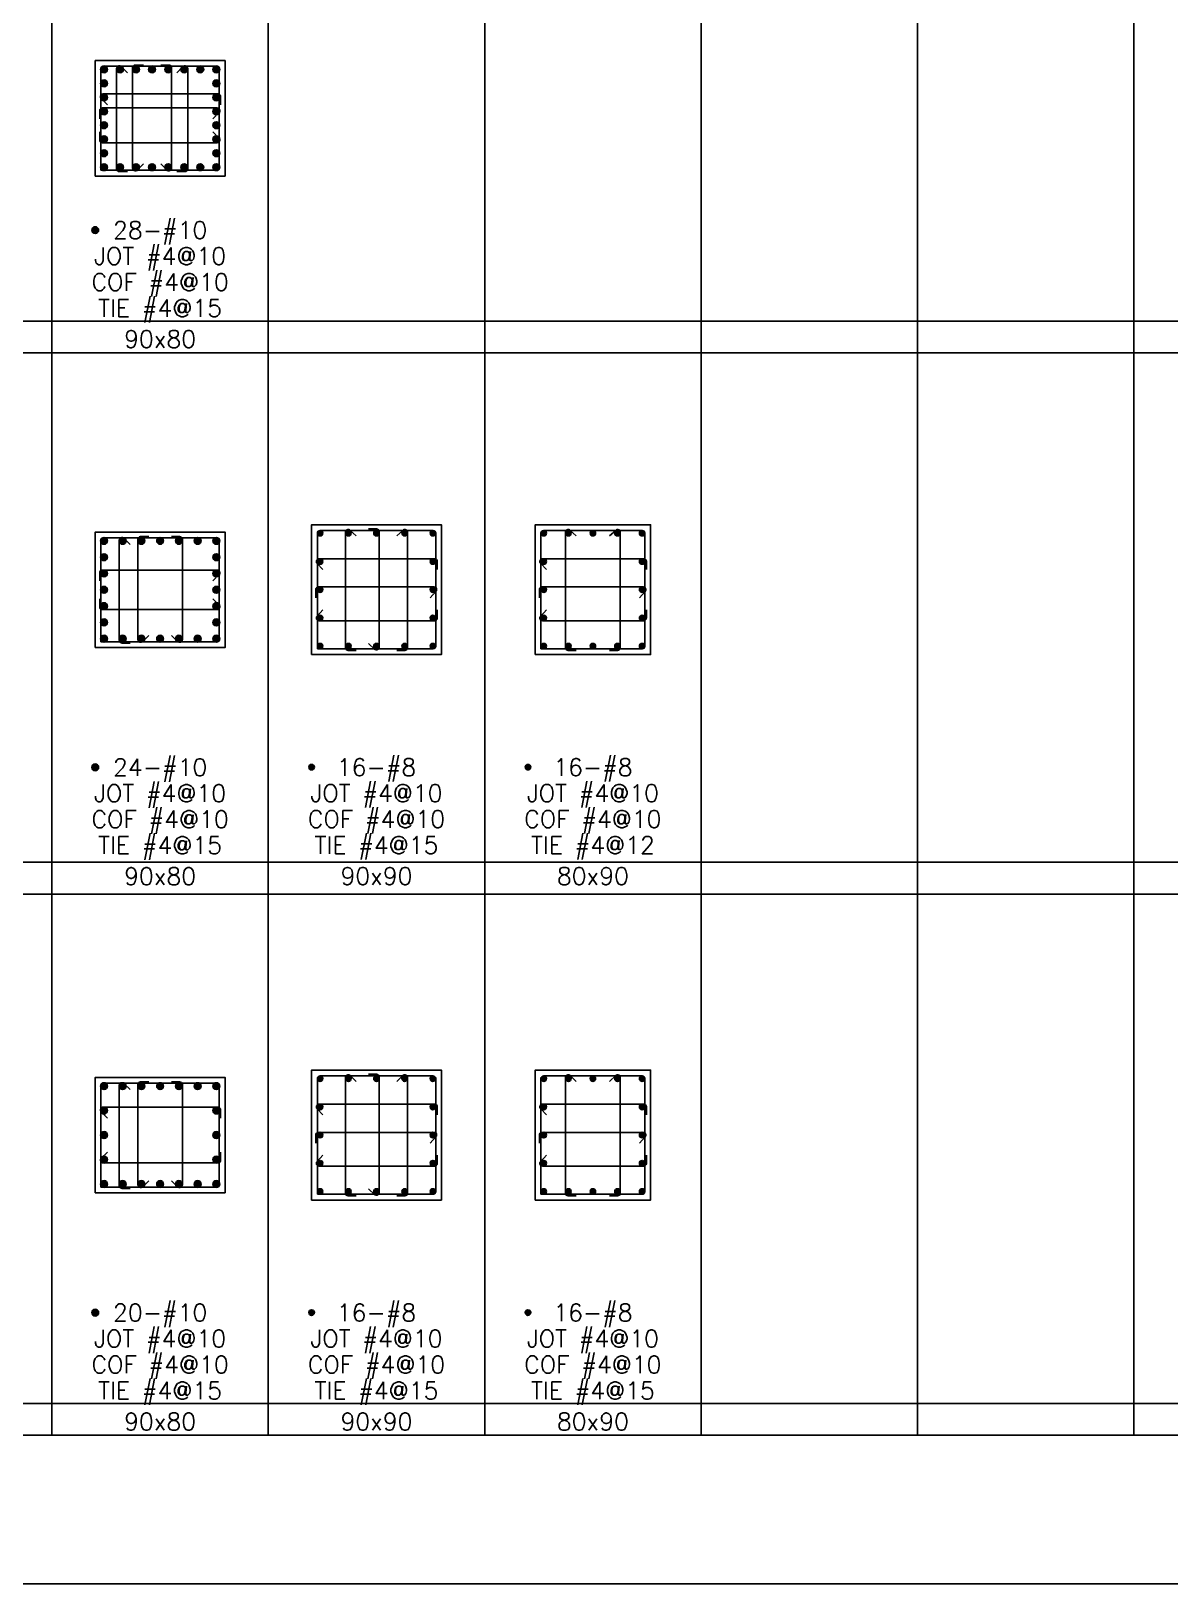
# Model space of a CAD drawing. Header units: millimetres. Extents: x 0 to 31920, y -6088 to 2522.
# Drawn here: x 1621 to 2410, y -3044 to -1968 of the extents above; entities that cross this region are included whole.
import ezdxf
from ezdxf.enums import TextEntityAlignment as Align

# ---------------------------------------------------------------- set-up
doc = ezdxf.new("R2010")
doc.units = ezdxf.units.MM
doc.header["$MEASUREMENT"] = 0
for name, color, linetype in [('DwFm', 7, 'Continuous'), ('S-RC', 130, 'Continuous'), ('S-REINF', 6, 'Continuous'), ('S-REINFD', 201, 'Continuous'), ('S-STUD', 1, 'Continuous'), ('S-TEXT', 2, 'Continuous')]:
    doc.layers.add(name, color=color, linetype=linetype)
doc.styles.add('CS4', font='romans.shx', dxfattribs={"width": 0.8, "bigfont": 'lsp.shx'})

# ---------------------------------------------------------------- blocks, each defined once
blk = doc.blocks.new('繪圖範圍')
blk.add_lwpolyline([(0, 51.1), (79.8, 51.1), (79.8, 0), (0, 0)], close=True)

msp = doc.modelspace()

# ---------------------------------------------------------------- hatches: boundary and pattern name
at = {"layer": 'S-REINFD'}
h = msp.add_hatch(color=256, dxfattribs=at)
edge = h.paths.add_edge_path()
edge.add_arc((1671.1, -1994.6), 2.38, 0, 360)
h = msp.add_hatch(color=256, dxfattribs=at)
edge = h.paths.add_edge_path()
edge.add_arc((1682.2, -1994.6), 2.38, 0, 360)
h = msp.add_hatch(color=256, dxfattribs=at)
edge = h.paths.add_edge_path()
edge.add_arc((1693.3, -1994.6), 2.38, 0, 360)
h = msp.add_hatch(color=256, dxfattribs=at)
edge = h.paths.add_edge_path()
edge.add_arc((1704.4, -1994.6), 2.38, 0, 360)
h = msp.add_hatch(color=256, dxfattribs=at)
edge = h.paths.add_edge_path()
edge.add_arc((1715.6, -1994.6), 2.38, 0, 360)
h = msp.add_hatch(color=256, dxfattribs=at)
edge = h.paths.add_edge_path()
edge.add_arc((1726.7, -1994.6), 2.38, 0, 360)
h = msp.add_hatch(color=256, dxfattribs=at)
edge = h.paths.add_edge_path()
edge.add_arc((1737.8, -1994.6), 2.38, 0, 360)
h = msp.add_hatch(color=256, dxfattribs=at)
edge = h.paths.add_edge_path()
edge.add_arc((1748.9, -1994.6), 2.38, 0, 360)
h = msp.add_hatch(color=256, dxfattribs=at)
edge = h.paths.add_edge_path()
edge.add_arc((1671.1, -2004.3), 2.38, 0, 360)
h = msp.add_hatch(color=256, dxfattribs=at)
edge = h.paths.add_edge_path()
edge.add_arc((1671.1, -2014), 2.38, 0, 360)
h = msp.add_hatch(color=256, dxfattribs=at)
edge = h.paths.add_edge_path()
edge.add_arc((1748.9, -2004.3), 2.38, 0, 360)
h = msp.add_hatch(color=256, dxfattribs=at)
edge = h.paths.add_edge_path()
edge.add_arc((1748.9, -2014), 2.38, 0, 360)
h = msp.add_hatch(color=256, dxfattribs=at)
edge = h.paths.add_edge_path()
edge.add_arc((1671.1, -2023.7), 2.38, 0, 360)
h = msp.add_hatch(color=256, dxfattribs=at)
edge = h.paths.add_edge_path()
edge.add_arc((1748.9, -2023.7), 2.38, 0, 360)
h = msp.add_hatch(color=256, dxfattribs=at)
edge = h.paths.add_edge_path()
edge.add_arc((1671.1, -2033.3), 2.38, 0, 360)
h = msp.add_hatch(color=256, dxfattribs=at)
edge = h.paths.add_edge_path()
edge.add_arc((1748.9, -2033.3), 2.38, 0, 360)
h = msp.add_hatch(color=256, dxfattribs=at)
edge = h.paths.add_edge_path()
edge.add_arc((1671.1, -2043), 2.38, 0, 360)
h = msp.add_hatch(color=256, dxfattribs=at)
edge = h.paths.add_edge_path()
edge.add_arc((1748.9, -2043), 2.38, 0, 360)
h = msp.add_hatch(color=256, dxfattribs=at)
edge = h.paths.add_edge_path()
edge.add_arc((1671.1, -2052.7), 2.38, 0, 360)
h = msp.add_hatch(color=256, dxfattribs=at)
edge = h.paths.add_edge_path()
edge.add_arc((1748.9, -2052.7), 2.38, 0, 360)
h = msp.add_hatch(color=256, dxfattribs=at)
edge = h.paths.add_edge_path()
edge.add_arc((1671.1, -2062.4), 2.38, 0, 360)
h = msp.add_hatch(color=256, dxfattribs=at)
edge = h.paths.add_edge_path()
edge.add_arc((1682.2, -2062.4), 2.38, 0, 360)
h = msp.add_hatch(color=256, dxfattribs=at)
edge = h.paths.add_edge_path()
edge.add_arc((1693.3, -2062.4), 2.38, 0, 360)
h = msp.add_hatch(color=256, dxfattribs=at)
edge = h.paths.add_edge_path()
edge.add_arc((1704.4, -2062.4), 2.38, 0, 360)
h = msp.add_hatch(color=256, dxfattribs=at)
edge = h.paths.add_edge_path()
edge.add_arc((1715.6, -2062.4), 2.38, 0, 360)
h = msp.add_hatch(color=256, dxfattribs=at)
edge = h.paths.add_edge_path()
edge.add_arc((1726.7, -2062.4), 2.38, 0, 360)
h = msp.add_hatch(color=256, dxfattribs=at)
edge = h.paths.add_edge_path()
edge.add_arc((1737.8, -2062.4), 2.38, 0, 360)
h = msp.add_hatch(color=256, dxfattribs=at)
edge = h.paths.add_edge_path()
edge.add_arc((1748.9, -2062.4), 2.38, 0, 360)
h = msp.add_hatch(color=256, dxfattribs=at)
edge = h.paths.add_edge_path()
edge.add_arc((1665, -2106), 2.38, 0, 360)
h = msp.add_hatch(color=256, dxfattribs=at)
edge = h.paths.add_edge_path()
edge.add_arc((1671.1, -2321.3), 2.38, 0, 360)
h = msp.add_hatch(color=256, dxfattribs=at)
edge = h.paths.add_edge_path()
edge.add_arc((1684, -2321.3), 2.38, 0, 360)
h = msp.add_hatch(color=256, dxfattribs=at)
edge = h.paths.add_edge_path()
edge.add_arc((1697, -2321.3), 2.38, 0, 360)
h = msp.add_hatch(color=256, dxfattribs=at)
edge = h.paths.add_edge_path()
edge.add_arc((1710, -2321.3), 2.38, 0, 360)
h = msp.add_hatch(color=256, dxfattribs=at)
edge = h.paths.add_edge_path()
edge.add_arc((1723, -2321.3), 2.38, 0, 360)
h = msp.add_hatch(color=256, dxfattribs=at)
edge = h.paths.add_edge_path()
edge.add_arc((1736, -2321.3), 2.38, 0, 360)
h = msp.add_hatch(color=256, dxfattribs=at)
edge = h.paths.add_edge_path()
edge.add_arc((1748.9, -2321.3), 2.38, 0, 360)
h = msp.add_hatch(color=256, dxfattribs=at)
edge = h.paths.add_edge_path()
edge.add_arc((1820.9, -2316), 1.91, 0, 360)
h = msp.add_hatch(color=256, dxfattribs=at)
edge = h.paths.add_edge_path()
edge.add_arc((1840.5, -2316), 1.91, 0, 360)
h = msp.add_hatch(color=256, dxfattribs=at)
edge = h.paths.add_edge_path()
edge.add_arc((1860, -2316), 1.91, 0, 360)
h = msp.add_hatch(color=256, dxfattribs=at)
edge = h.paths.add_edge_path()
edge.add_arc((1879.5, -2316), 1.91, 0, 360)
h = msp.add_hatch(color=256, dxfattribs=at)
edge = h.paths.add_edge_path()
edge.add_arc((1899.1, -2316), 1.91, 0, 360)
h = msp.add_hatch(color=256, dxfattribs=at)
edge = h.paths.add_edge_path()
edge.add_arc((1975.9, -2316), 1.91, 0, 360)
h = msp.add_hatch(color=256, dxfattribs=at)
edge = h.paths.add_edge_path()
edge.add_arc((1993, -2316), 1.91, 0, 360)
h = msp.add_hatch(color=256, dxfattribs=at)
edge = h.paths.add_edge_path()
edge.add_arc((2010, -2316), 1.91, 0, 360)
h = msp.add_hatch(color=256, dxfattribs=at)
edge = h.paths.add_edge_path()
edge.add_arc((2027, -2316), 1.91, 0, 360)
h = msp.add_hatch(color=256, dxfattribs=at)
edge = h.paths.add_edge_path()
edge.add_arc((2044.1, -2316), 1.91, 0, 360)
h = msp.add_hatch(color=256, dxfattribs=at)
edge = h.paths.add_edge_path()
edge.add_arc((1671.1, -2332.6), 2.38, 0, 360)
h = msp.add_hatch(color=256, dxfattribs=at)
edge = h.paths.add_edge_path()
edge.add_arc((1748.9, -2332.6), 2.38, 0, 360)
h = msp.add_hatch(color=256, dxfattribs=at)
edge = h.paths.add_edge_path()
edge.add_arc((1820.9, -2335.6), 1.91, 0, 360)
h = msp.add_hatch(color=256, dxfattribs=at)
edge = h.paths.add_edge_path()
edge.add_arc((1899.1, -2335.6), 1.91, 0, 360)
h = msp.add_hatch(color=256, dxfattribs=at)
edge = h.paths.add_edge_path()
edge.add_arc((1975.9, -2335.6), 1.91, 0, 360)
h = msp.add_hatch(color=256, dxfattribs=at)
edge = h.paths.add_edge_path()
edge.add_arc((2044.1, -2335.6), 1.91, 0, 360)
h = msp.add_hatch(color=256, dxfattribs=at)
edge = h.paths.add_edge_path()
edge.add_arc((1671.1, -2343.9), 2.38, 0, 360)
h = msp.add_hatch(color=256, dxfattribs=at)
edge = h.paths.add_edge_path()
edge.add_arc((1748.9, -2343.9), 2.38, 0, 360)
h = msp.add_hatch(color=256, dxfattribs=at)
edge = h.paths.add_edge_path()
edge.add_arc((1671.1, -2355.2), 2.38, 0, 360)
h = msp.add_hatch(color=256, dxfattribs=at)
edge = h.paths.add_edge_path()
edge.add_arc((1748.9, -2355.2), 2.38, 0, 360)
h = msp.add_hatch(color=256, dxfattribs=at)
edge = h.paths.add_edge_path()
edge.add_arc((1820.9, -2355.1), 1.91, 0, 360)
h = msp.add_hatch(color=256, dxfattribs=at)
edge = h.paths.add_edge_path()
edge.add_arc((1899.1, -2355.1), 1.91, 0, 360)
h = msp.add_hatch(color=256, dxfattribs=at)
edge = h.paths.add_edge_path()
edge.add_arc((1975.9, -2355.1), 1.91, 0, 360)
h = msp.add_hatch(color=256, dxfattribs=at)
edge = h.paths.add_edge_path()
edge.add_arc((2044.1, -2355.1), 1.91, 0, 360)
h = msp.add_hatch(color=256, dxfattribs=at)
edge = h.paths.add_edge_path()
edge.add_arc((1671.1, -2366.5), 2.38, 0, 360)
h = msp.add_hatch(color=256, dxfattribs=at)
edge = h.paths.add_edge_path()
edge.add_arc((1748.9, -2366.5), 2.38, 0, 360)
h = msp.add_hatch(color=256, dxfattribs=at)
edge = h.paths.add_edge_path()
edge.add_arc((1671.1, -2377.8), 2.38, 0, 360)
h = msp.add_hatch(color=256, dxfattribs=at)
edge = h.paths.add_edge_path()
edge.add_arc((1748.9, -2377.8), 2.38, 0, 360)
h = msp.add_hatch(color=256, dxfattribs=at)
edge = h.paths.add_edge_path()
edge.add_arc((1820.9, -2374.7), 1.91, 0, 360)
h = msp.add_hatch(color=256, dxfattribs=at)
edge = h.paths.add_edge_path()
edge.add_arc((1899.1, -2374.7), 1.91, 0, 360)
h = msp.add_hatch(color=256, dxfattribs=at)
edge = h.paths.add_edge_path()
edge.add_arc((1975.9, -2374.7), 1.91, 0, 360)
h = msp.add_hatch(color=256, dxfattribs=at)
edge = h.paths.add_edge_path()
edge.add_arc((2044.1, -2374.7), 1.91, 0, 360)
h = msp.add_hatch(color=256, dxfattribs=at)
edge = h.paths.add_edge_path()
edge.add_arc((1671.1, -2389.1), 2.38, 0, 360)
h = msp.add_hatch(color=256, dxfattribs=at)
edge = h.paths.add_edge_path()
edge.add_arc((1684, -2389.1), 2.38, 0, 360)
h = msp.add_hatch(color=256, dxfattribs=at)
edge = h.paths.add_edge_path()
edge.add_arc((1697, -2389.1), 2.38, 0, 360)
h = msp.add_hatch(color=256, dxfattribs=at)
edge = h.paths.add_edge_path()
edge.add_arc((1710, -2389.1), 2.38, 0, 360)
h = msp.add_hatch(color=256, dxfattribs=at)
edge = h.paths.add_edge_path()
edge.add_arc((1723, -2389.1), 2.38, 0, 360)
h = msp.add_hatch(color=256, dxfattribs=at)
edge = h.paths.add_edge_path()
edge.add_arc((1736, -2389.1), 2.38, 0, 360)
h = msp.add_hatch(color=256, dxfattribs=at)
edge = h.paths.add_edge_path()
edge.add_arc((1748.9, -2389.1), 2.38, 0, 360)
h = msp.add_hatch(color=256, dxfattribs=at)
edge = h.paths.add_edge_path()
edge.add_arc((1820.9, -2394.2), 1.91, 0, 360)
h = msp.add_hatch(color=256, dxfattribs=at)
edge = h.paths.add_edge_path()
edge.add_arc((1840.5, -2394.2), 1.91, 0, 360)
h = msp.add_hatch(color=256, dxfattribs=at)
edge = h.paths.add_edge_path()
edge.add_arc((1860, -2394.2), 1.91, 0, 360)
h = msp.add_hatch(color=256, dxfattribs=at)
edge = h.paths.add_edge_path()
edge.add_arc((1879.5, -2394.2), 1.91, 0, 360)
h = msp.add_hatch(color=256, dxfattribs=at)
edge = h.paths.add_edge_path()
edge.add_arc((1899.1, -2394.2), 1.91, 0, 360)
h = msp.add_hatch(color=256, dxfattribs=at)
edge = h.paths.add_edge_path()
edge.add_arc((1975.9, -2394.2), 1.91, 0, 360)
h = msp.add_hatch(color=256, dxfattribs=at)
edge = h.paths.add_edge_path()
edge.add_arc((1993, -2394.2), 1.91, 0, 360)
h = msp.add_hatch(color=256, dxfattribs=at)
edge = h.paths.add_edge_path()
edge.add_arc((2010, -2394.2), 1.91, 0, 360)
h = msp.add_hatch(color=256, dxfattribs=at)
edge = h.paths.add_edge_path()
edge.add_arc((2027, -2394.2), 1.91, 0, 360)
h = msp.add_hatch(color=256, dxfattribs=at)
edge = h.paths.add_edge_path()
edge.add_arc((2044.1, -2394.2), 1.91, 0, 360)
h = msp.add_hatch(color=256, dxfattribs=at)
edge = h.paths.add_edge_path()
edge.add_arc((1665, -2478.2), 2.38, 0, 360)
h = msp.add_hatch(color=256, dxfattribs=at)
edge = h.paths.add_edge_path()
edge.add_arc((1815, -2478.1), 1.91, 0, 360)
h = msp.add_hatch(color=256, dxfattribs=at)
edge = h.paths.add_edge_path()
edge.add_arc((1965, -2478.1), 1.91, 0, 360)
h = msp.add_hatch(color=256, dxfattribs=at)
edge = h.paths.add_edge_path()
edge.add_arc((1671.1, -2699.1), 2.38, 0, 360)
h = msp.add_hatch(color=256, dxfattribs=at)
edge = h.paths.add_edge_path()
edge.add_arc((1684, -2699.1), 2.38, 0, 360)
h = msp.add_hatch(color=256, dxfattribs=at)
edge = h.paths.add_edge_path()
edge.add_arc((1697, -2699.1), 2.38, 0, 360)
h = msp.add_hatch(color=256, dxfattribs=at)
edge = h.paths.add_edge_path()
edge.add_arc((1710, -2699.1), 2.38, 0, 360)
h = msp.add_hatch(color=256, dxfattribs=at)
edge = h.paths.add_edge_path()
edge.add_arc((1723, -2699.1), 2.38, 0, 360)
h = msp.add_hatch(color=256, dxfattribs=at)
edge = h.paths.add_edge_path()
edge.add_arc((1736, -2699.1), 2.38, 0, 360)
h = msp.add_hatch(color=256, dxfattribs=at)
edge = h.paths.add_edge_path()
edge.add_arc((1748.9, -2699.1), 2.38, 0, 360)
h = msp.add_hatch(color=256, dxfattribs=at)
edge = h.paths.add_edge_path()
edge.add_arc((1820.9, -2693.9), 1.91, 0, 360)
h = msp.add_hatch(color=256, dxfattribs=at)
edge = h.paths.add_edge_path()
edge.add_arc((1840.5, -2693.9), 1.91, 0, 360)
h = msp.add_hatch(color=256, dxfattribs=at)
edge = h.paths.add_edge_path()
edge.add_arc((1860, -2693.9), 1.91, 0, 360)
h = msp.add_hatch(color=256, dxfattribs=at)
edge = h.paths.add_edge_path()
edge.add_arc((1879.5, -2693.9), 1.91, 0, 360)
h = msp.add_hatch(color=256, dxfattribs=at)
edge = h.paths.add_edge_path()
edge.add_arc((1899.1, -2693.9), 1.91, 0, 360)
h = msp.add_hatch(color=256, dxfattribs=at)
edge = h.paths.add_edge_path()
edge.add_arc((1975.9, -2693.9), 1.91, 0, 360)
h = msp.add_hatch(color=256, dxfattribs=at)
edge = h.paths.add_edge_path()
edge.add_arc((1993, -2693.9), 1.91, 0, 360)
h = msp.add_hatch(color=256, dxfattribs=at)
edge = h.paths.add_edge_path()
edge.add_arc((2010, -2693.9), 1.91, 0, 360)
h = msp.add_hatch(color=256, dxfattribs=at)
edge = h.paths.add_edge_path()
edge.add_arc((2027, -2693.9), 1.91, 0, 360)
h = msp.add_hatch(color=256, dxfattribs=at)
edge = h.paths.add_edge_path()
edge.add_arc((2044.1, -2693.9), 1.91, 0, 360)
h = msp.add_hatch(color=256, dxfattribs=at)
edge = h.paths.add_edge_path()
edge.add_arc((1671.1, -2716), 2.38, 0, 360)
h = msp.add_hatch(color=256, dxfattribs=at)
edge = h.paths.add_edge_path()
edge.add_arc((1748.9, -2716), 2.38, 0, 360)
h = msp.add_hatch(color=256, dxfattribs=at)
edge = h.paths.add_edge_path()
edge.add_arc((1820.9, -2713.5), 1.91, 0, 360)
h = msp.add_hatch(color=256, dxfattribs=at)
edge = h.paths.add_edge_path()
edge.add_arc((1899.1, -2713.5), 1.91, 0, 360)
h = msp.add_hatch(color=256, dxfattribs=at)
edge = h.paths.add_edge_path()
edge.add_arc((1975.9, -2713.5), 1.91, 0, 360)
h = msp.add_hatch(color=256, dxfattribs=at)
edge = h.paths.add_edge_path()
edge.add_arc((2044.1, -2713.5), 1.91, 0, 360)
h = msp.add_hatch(color=256, dxfattribs=at)
edge = h.paths.add_edge_path()
edge.add_arc((1671.1, -2733), 2.38, 0, 360)
h = msp.add_hatch(color=256, dxfattribs=at)
edge = h.paths.add_edge_path()
edge.add_arc((1748.9, -2733), 2.38, 0, 360)
h = msp.add_hatch(color=256, dxfattribs=at)
edge = h.paths.add_edge_path()
edge.add_arc((1820.9, -2733), 1.91, 0, 360)
h = msp.add_hatch(color=256, dxfattribs=at)
edge = h.paths.add_edge_path()
edge.add_arc((1899.1, -2733), 1.91, 0, 360)
h = msp.add_hatch(color=256, dxfattribs=at)
edge = h.paths.add_edge_path()
edge.add_arc((1975.9, -2733), 1.91, 0, 360)
h = msp.add_hatch(color=256, dxfattribs=at)
edge = h.paths.add_edge_path()
edge.add_arc((2044.1, -2733), 1.91, 0, 360)
h = msp.add_hatch(color=256, dxfattribs=at)
edge = h.paths.add_edge_path()
edge.add_arc((1671.1, -2750), 2.38, 0, 360)
h = msp.add_hatch(color=256, dxfattribs=at)
edge = h.paths.add_edge_path()
edge.add_arc((1748.9, -2750), 2.38, 0, 360)
h = msp.add_hatch(color=256, dxfattribs=at)
edge = h.paths.add_edge_path()
edge.add_arc((1820.9, -2752.5), 1.91, 0, 360)
h = msp.add_hatch(color=256, dxfattribs=at)
edge = h.paths.add_edge_path()
edge.add_arc((1899.1, -2752.5), 1.91, 0, 360)
h = msp.add_hatch(color=256, dxfattribs=at)
edge = h.paths.add_edge_path()
edge.add_arc((1975.9, -2752.5), 1.91, 0, 360)
h = msp.add_hatch(color=256, dxfattribs=at)
edge = h.paths.add_edge_path()
edge.add_arc((2044.1, -2752.5), 1.91, 0, 360)
h = msp.add_hatch(color=256, dxfattribs=at)
edge = h.paths.add_edge_path()
edge.add_arc((1671.1, -2766.9), 2.38, 0, 360)
h = msp.add_hatch(color=256, dxfattribs=at)
edge = h.paths.add_edge_path()
edge.add_arc((1684, -2766.9), 2.38, 0, 360)
h = msp.add_hatch(color=256, dxfattribs=at)
edge = h.paths.add_edge_path()
edge.add_arc((1697, -2766.9), 2.38, 0, 360)
h = msp.add_hatch(color=256, dxfattribs=at)
edge = h.paths.add_edge_path()
edge.add_arc((1710, -2766.9), 2.38, 0, 360)
h = msp.add_hatch(color=256, dxfattribs=at)
edge = h.paths.add_edge_path()
edge.add_arc((1723, -2766.9), 2.38, 0, 360)
h = msp.add_hatch(color=256, dxfattribs=at)
edge = h.paths.add_edge_path()
edge.add_arc((1736, -2766.9), 2.38, 0, 360)
h = msp.add_hatch(color=256, dxfattribs=at)
edge = h.paths.add_edge_path()
edge.add_arc((1748.9, -2766.9), 2.38, 0, 360)
h = msp.add_hatch(color=256, dxfattribs=at)
edge = h.paths.add_edge_path()
edge.add_arc((1820.9, -2772.1), 1.91, 0, 360)
h = msp.add_hatch(color=256, dxfattribs=at)
edge = h.paths.add_edge_path()
edge.add_arc((1840.5, -2772.1), 1.91, 0, 360)
h = msp.add_hatch(color=256, dxfattribs=at)
edge = h.paths.add_edge_path()
edge.add_arc((1860, -2772.1), 1.91, 0, 360)
h = msp.add_hatch(color=256, dxfattribs=at)
edge = h.paths.add_edge_path()
edge.add_arc((1879.5, -2772.1), 1.91, 0, 360)
h = msp.add_hatch(color=256, dxfattribs=at)
edge = h.paths.add_edge_path()
edge.add_arc((1899.1, -2772.1), 1.91, 0, 360)
h = msp.add_hatch(color=256, dxfattribs=at)
edge = h.paths.add_edge_path()
edge.add_arc((1975.9, -2772.1), 1.91, 0, 360)
h = msp.add_hatch(color=256, dxfattribs=at)
edge = h.paths.add_edge_path()
edge.add_arc((1993, -2772.1), 1.91, 0, 360)
h = msp.add_hatch(color=256, dxfattribs=at)
edge = h.paths.add_edge_path()
edge.add_arc((2010, -2772.1), 1.91, 0, 360)
h = msp.add_hatch(color=256, dxfattribs=at)
edge = h.paths.add_edge_path()
edge.add_arc((2027, -2772.1), 1.91, 0, 360)
h = msp.add_hatch(color=256, dxfattribs=at)
edge = h.paths.add_edge_path()
edge.add_arc((2044.1, -2772.1), 1.91, 0, 360)
h = msp.add_hatch(color=256, dxfattribs=at)
edge = h.paths.add_edge_path()
edge.add_arc((1665, -2856), 2.38, 0, 360)
h = msp.add_hatch(color=256, dxfattribs=at)
edge = h.paths.add_edge_path()
edge.add_arc((1815, -2856), 1.91, 0, 360)
h = msp.add_hatch(color=256, dxfattribs=at)
edge = h.paths.add_edge_path()
edge.add_arc((1965, -2856), 1.91, 0, 360)

# ---------------------------------------------------------------- linework, layer by layer
at = {"layer": 'S-RC'}
for points in [[(1665, -2068.5), (1755, -2068.5), (1755, -1988.5), (1665, -1988.5), (1665, -2068.5)], [(1815, -2400.1), (1905, -2400.1), (1905, -2310.1), (1815, -2310.1), (1815, -2400.1)], [(1970, -2400.1), (2050, -2400.1), (2050, -2310.1), (1970, -2310.1), (1970, -2400.1)], [(1665, -2395.2), (1755, -2395.2), (1755, -2315.2), (1665, -2315.2), (1665, -2395.2)], [(1815, -2778), (1905, -2778), (1905, -2688), (1815, -2688), (1815, -2778)], [(1970, -2778), (2050, -2778), (2050, -2688), (1970, -2688), (1970, -2778)], [(1665, -2773), (1755, -2773), (1755, -2693), (1665, -2693), (1665, -2773)]]:
    msp.add_lwpolyline(points, dxfattribs=at)
at = {"layer": 'S-REINF', "color": 2}
for points in [[(1669, -2064.5), (1749.1, -2064.5, 0.414214), (1751, -2062.6), (1751, -1994.4, 0.414214), (1749.1, -1992.5), (1670.9, -1992.5, 0.414214), (1669, -1994.4), (1669, -2064.5)], [(1687.3, -2065.4), (1681.7, -2065.4, -0.414214), (1679.8, -2063.5), (1679.8, -1994.1, -0.665297), (1683, -1992.7), (1687.3, -1996.9)], [(1698.4, -2060.1), (1694.2, -2064.3, -0.665297), (1690.9, -2062.9), (1690.9, -1993.5, -0.414214), (1692.8, -1991.6), (1698.4, -1991.6)], [(1710.4, -2060.1), (1714.7, -2064.3, 0.665297), (1717.9, -2062.9), (1717.9, -1993.5, 0.414214), (1716, -1991.6), (1710.4, -1991.6)], [(1721.6, -2065.4), (1727.2, -2065.4, 0.414214), (1729.1, -2063.5), (1729.1, -1994.1, 0.665297), (1725.8, -1992.7), (1721.6, -1996.9)], [(1673.4, -2019.1), (1669.2, -2014.8, -0.665297), (1670.6, -2011.6), (1750, -2011.6, -0.414214), (1751.9, -2013.5), (1751.9, -2019.1)], [(1668.1, -2028.8), (1668.1, -2023.2, -0.414214), (1670, -2021.3), (1749.4, -2021.3, -0.665297), (1750.8, -2024.5), (1746.6, -2028.8)], [(1668.1, -2037.9), (1668.1, -2043.5, 0.414214), (1670, -2045.4), (1749.4, -2045.4, 0.665297), (1750.8, -2042.2), (1746.6, -2037.9)], [(1854.4, -2392.3), (1858.7, -2396.3, 0.653352), (1861.9, -2394.9), (1861.9, -2314.9, 0.414214), (1860, -2313), (1854.4, -2313)], [(1669, -2391.2), (1749.1, -2391.2, 0.414214), (1751, -2389.3), (1751, -2321.1, 0.414214), (1749.1, -2319.2), (1670.9, -2319.2, 0.414214), (1669, -2321.1), (1669, -2391.2)], [(1689.2, -2392.1), (1683.6, -2392.1, -0.414214), (1681.7, -2390.2), (1681.7, -2320.8, -0.665297), (1684.9, -2319.5), (1689.2, -2323.7)], [(1702.1, -2386.8), (1697.9, -2391, -0.665297), (1694.6, -2389.6), (1694.6, -2320.2, -0.414214), (1696.5, -2318.3), (1702.1, -2318.3)], [(1717.9, -2386.8), (1722.1, -2391, 0.665297), (1725.4, -2389.6), (1725.4, -2320.2, 0.414214), (1723.5, -2318.3), (1717.9, -2318.3)], [(1819, -2396.1), (1899.1, -2396.1, 0.414214), (1901, -2394.2), (1901, -2316, 0.414214), (1899.1, -2314.1), (1820.9, -2314.1, 0.414214), (1819, -2316), (1819, -2396.1)], [(1846, -2397.2), (1840.4, -2397.2, -0.414214), (1838.5, -2395.3), (1838.5, -2315.4, -0.653352), (1841.7, -2314), (1846, -2317.9)], [(1874, -2397.2), (1879.6, -2397.2, 0.414214), (1881.5, -2395.3), (1881.5, -2315.4, 0.653352), (1878.3, -2314), (1874, -2317.9)], [(1974, -2396.1), (2044.1, -2396.1, 0.414214), (2046, -2394.2), (2046, -2316, 0.414214), (2044.1, -2314.1), (1975.9, -2314.1, 0.414214), (1974, -2316), (1974, -2396.1)], [(1998.5, -2397.2), (1992.9, -2397.2, -0.414214), (1991, -2395.3), (1991, -2315.4, -0.653352), (1994.2, -2314), (1998.5, -2317.9)], [(2021.5, -2397.2), (2027.1, -2397.2, 0.414214), (2029, -2395.3), (2029, -2315.4, 0.653352), (2025.8, -2314), (2021.5, -2317.9)], [(1822.8, -2341.2), (1818.8, -2336.9, -0.653352), (1820.2, -2333.7), (1900.2, -2333.7, -0.414214), (1902.1, -2335.6), (1902.1, -2341.2)], [(1977.8, -2341.2), (1973.8, -2336.9, -0.653352), (1975.2, -2333.7), (2045.2, -2333.7, -0.414214), (2047.1, -2335.6), (2047.1, -2341.2)], [(1668.1, -2349), (1668.1, -2343.4, -0.414214), (1670, -2341.5), (1749.4, -2341.5, -0.665297), (1750.8, -2344.7), (1746.6, -2349)], [(1817.9, -2360.7), (1817.9, -2355.1, -0.414214), (1819.8, -2353.2), (1899.8, -2353.2, -0.653352), (1901.2, -2356.4), (1897.2, -2360.7)], [(1972.9, -2360.7), (1972.9, -2355.1, -0.414214), (1974.8, -2353.2), (2044.8, -2353.2, -0.653352), (2046.2, -2356.4), (2042.2, -2360.7)], [(1668.1, -2361.4), (1668.1, -2367, 0.414214), (1670, -2368.9), (1749.4, -2368.9, 0.665297), (1750.8, -2365.7), (1746.6, -2361.4)], [(1822.8, -2369.1), (1818.8, -2373.4, 0.653352), (1820.2, -2376.6), (1900.2, -2376.6, 0.414214), (1902.1, -2374.7), (1902.1, -2369.1)], [(1977.8, -2369.1), (1973.8, -2373.4, 0.653352), (1975.2, -2376.6), (2045.2, -2376.6, 0.414214), (2047.1, -2374.7), (2047.1, -2369.1)], [(1669, -2769), (1749.1, -2769, 0.414214), (1751, -2767.1), (1751, -2698.9, 0.414214), (1749.1, -2697), (1670.9, -2697, 0.414214), (1669, -2698.9), (1669, -2769)], [(1689.2, -2769.9), (1683.6, -2769.9, -0.414214), (1681.7, -2768), (1681.7, -2698.6, -0.665297), (1684.9, -2697.2), (1689.2, -2701.4)], [(1702.1, -2764.6), (1697.9, -2768.8, -0.665297), (1694.6, -2767.4), (1694.6, -2698, -0.414214), (1696.5, -2696.1), (1702.1, -2696.1)], [(1717.9, -2764.6), (1722.1, -2768.8, 0.665297), (1725.4, -2767.4), (1725.4, -2698, 0.414214), (1723.5, -2696.1), (1717.9, -2696.1)], [(1819, -2774), (1899.1, -2774, 0.414214), (1901, -2772.1), (1901, -2693.9, 0.414214), (1899.1, -2692), (1820.9, -2692, 0.414214), (1819, -2693.9), (1819, -2774)], [(1846, -2775.1), (1840.4, -2775.1, -0.414214), (1838.5, -2773.2), (1838.5, -2693.2, -0.653352), (1841.7, -2691.8), (1846, -2695.8)], [(1854.4, -2770.2), (1858.7, -2774.2, 0.653352), (1861.9, -2772.8), (1861.9, -2692.8, 0.414214), (1860, -2690.9), (1854.4, -2690.9)], [(1874, -2775.1), (1879.6, -2775.1, 0.414214), (1881.5, -2773.2), (1881.5, -2693.2, 0.653352), (1878.3, -2691.8), (1874, -2695.8)], [(1974, -2774), (2044.1, -2774, 0.414214), (2046, -2772.1), (2046, -2693.9, 0.414214), (2044.1, -2692), (1975.9, -2692, 0.414214), (1974, -2693.9), (1974, -2774)], [(1998.5, -2775.1), (1992.9, -2775.1, -0.414214), (1991, -2773.2), (1991, -2693.2, -0.653352), (1994.2, -2691.8), (1998.5, -2695.8)], [(2021.5, -2775.1), (2027.1, -2775.1, 0.414214), (2029, -2773.2), (2029, -2693.2, 0.653352), (2025.8, -2691.8), (2021.5, -2695.8)], [(1673.4, -2721.2), (1669.2, -2716.9, -0.665297), (1670.6, -2713.7), (1750, -2713.7, -0.414214), (1751.9, -2715.6), (1751.9, -2721.2)], [(1822.8, -2719), (1818.8, -2714.7, -0.653352), (1820.2, -2711.5), (1900.2, -2711.5, -0.414214), (1902.1, -2713.4), (1902.1, -2719)], [(1977.8, -2719), (1973.8, -2714.7, -0.653352), (1975.2, -2711.5), (2045.2, -2711.5, -0.414214), (2047.1, -2713.4), (2047.1, -2719)], [(1817.9, -2738.6), (1817.9, -2733, -0.414214), (1819.8, -2731.1), (1899.8, -2731.1, -0.653352), (1901.2, -2734.3), (1897.2, -2738.6)], [(1972.9, -2738.6), (1972.9, -2733, -0.414214), (1974.8, -2731.1), (2044.8, -2731.1, -0.653352), (2046.2, -2734.3), (2042.2, -2738.6)], [(1673.4, -2744.8), (1669.2, -2749.1, 0.665297), (1670.6, -2752.3), (1750, -2752.3, 0.414214), (1751.9, -2750.4), (1751.9, -2744.8)], [(1822.8, -2747), (1818.8, -2751.3, 0.653352), (1820.2, -2754.5), (1900.2, -2754.5, 0.414214), (1902.1, -2752.6), (1902.1, -2747)], [(1977.8, -2747), (1973.8, -2751.3, 0.653352), (1975.2, -2754.5), (2045.2, -2754.5, 0.414214), (2047.1, -2752.6), (2047.1, -2747)]]:
    msp.add_lwpolyline(points, format="xyb", dxfattribs=at)
at = {"layer": 'S-REINFD'}
for centre, radius in [((1671.1, -1994.6), 2.38), ((1682.2, -1994.6), 2.38), ((1693.3, -1994.6), 2.38), ((1704.4, -1994.6), 2.38), ((1715.6, -1994.6), 2.38), ((1726.7, -1994.6), 2.38), ((1737.8, -1994.6), 2.38), ((1748.9, -1994.6), 2.38), ((1671.1, -2004.3), 2.38), ((1671.1, -2014), 2.38), ((1748.9, -2004.3), 2.38), ((1748.9, -2014), 2.38), ((1671.1, -2023.7), 2.38), ((1748.9, -2023.7), 2.38), ((1671.1, -2033.3), 2.38), ((1748.9, -2033.3), 2.38), ((1671.1, -2043), 2.38), ((1748.9, -2043), 2.38), ((1671.1, -2052.7), 2.38), ((1748.9, -2052.7), 2.38), ((1671.1, -2062.4), 2.38), ((1682.2, -2062.4), 2.38), ((1693.3, -2062.4), 2.38), ((1704.4, -2062.4), 2.38), ((1715.6, -2062.4), 2.38), ((1726.7, -2062.4), 2.38), ((1737.8, -2062.4), 2.38), ((1748.9, -2062.4), 2.38), ((1665, -2106), 2.38), ((1671.1, -2321.3), 2.38), ((1684, -2321.3), 2.38), ((1697, -2321.3), 2.38), ((1710, -2321.3), 2.38), ((1723, -2321.3), 2.38), ((1736, -2321.3), 2.38), ((1748.9, -2321.3), 2.38), ((1820.9, -2316), 1.91), ((1840.5, -2316), 1.91), ((1860, -2316), 1.91), ((1879.5, -2316), 1.91), ((1899.1, -2316), 1.91), ((1975.9, -2316), 1.91), ((1993, -2316), 1.91), ((2010, -2316), 1.91), ((2027, -2316), 1.91), ((2044.1, -2316), 1.91), ((1671.1, -2332.6), 2.38), ((1748.9, -2332.6), 2.38), ((1820.9, -2335.6), 1.91), ((1899.1, -2335.6), 1.91), ((1975.9, -2335.6), 1.91), ((2044.1, -2335.6), 1.91), ((1671.1, -2343.9), 2.38), ((1748.9, -2343.9), 2.38), ((1671.1, -2355.2), 2.38), ((1748.9, -2355.2), 2.38), ((1820.9, -2355.1), 1.91), ((1899.1, -2355.1), 1.91), ((1975.9, -2355.1), 1.91), ((2044.1, -2355.1), 1.91), ((1671.1, -2366.5), 2.38), ((1748.9, -2366.5), 2.38), ((1671.1, -2377.8), 2.38), ((1748.9, -2377.8), 2.38), ((1820.9, -2374.7), 1.91), ((1899.1, -2374.7), 1.91), ((1975.9, -2374.7), 1.91), ((2044.1, -2374.7), 1.91), ((1671.1, -2389.1), 2.38), ((1684, -2389.1), 2.38), ((1697, -2389.1), 2.38), ((1710, -2389.1), 2.38), ((1723, -2389.1), 2.38), ((1736, -2389.1), 2.38), ((1748.9, -2389.1), 2.38), ((1820.9, -2394.2), 1.91), ((1840.5, -2394.2), 1.91), ((1860, -2394.2), 1.91), ((1879.5, -2394.2), 1.91), ((1899.1, -2394.2), 1.91), ((1975.9, -2394.2), 1.91), ((1993, -2394.2), 1.91), ((2010, -2394.2), 1.91), ((2027, -2394.2), 1.91), ((2044.1, -2394.2), 1.91), ((1665, -2478.2), 2.38), ((1815, -2478.1), 1.91), ((1965, -2478.1), 1.91), ((1671.1, -2699.1), 2.38), ((1684, -2699.1), 2.38), ((1697, -2699.1), 2.38), ((1710, -2699.1), 2.38), ((1723, -2699.1), 2.38), ((1736, -2699.1), 2.38), ((1748.9, -2699.1), 2.38), ((1820.9, -2693.9), 1.91), ((1840.5, -2693.9), 1.91), ((1860, -2693.9), 1.91), ((1879.5, -2693.9), 1.91), ((1899.1, -2693.9), 1.91), ((1975.9, -2693.9), 1.91), ((1993, -2693.9), 1.91), ((2010, -2693.9), 1.91), ((2027, -2693.9), 1.91), ((2044.1, -2693.9), 1.91), ((1671.1, -2716), 2.38), ((1748.9, -2716), 2.38), ((1820.9, -2713.5), 1.91), ((1899.1, -2713.5), 1.91), ((1975.9, -2713.5), 1.91), ((2044.1, -2713.5), 1.91), ((1671.1, -2733), 2.38), ((1748.9, -2733), 2.38), ((1820.9, -2733), 1.91), ((1899.1, -2733), 1.91), ((1975.9, -2733), 1.91), ((2044.1, -2733), 1.91), ((1671.1, -2750), 2.38), ((1748.9, -2750), 2.38), ((1820.9, -2752.5), 1.91), ((1899.1, -2752.5), 1.91), ((1975.9, -2752.5), 1.91), ((2044.1, -2752.5), 1.91), ((1671.1, -2766.9), 2.38), ((1684, -2766.9), 2.38), ((1697, -2766.9), 2.38), ((1710, -2766.9), 2.38), ((1723, -2766.9), 2.38), ((1736, -2766.9), 2.38), ((1748.9, -2766.9), 2.38), ((1820.9, -2772.1), 1.91), ((1840.5, -2772.1), 1.91), ((1860, -2772.1), 1.91), ((1879.5, -2772.1), 1.91), ((1899.1, -2772.1), 1.91), ((1975.9, -2772.1), 1.91), ((1993, -2772.1), 1.91), ((2010, -2772.1), 1.91), ((2027, -2772.1), 1.91), ((2044.1, -2772.1), 1.91), ((1665, -2856), 2.38), ((1815, -2856), 1.91), ((1965, -2856), 1.91)]:
    msp.add_circle(centre, radius, dxfattribs=at)
at = {"layer": 'S-STUD'}
for p, q in [((1635, -1030), (1635, -2941)), ((1785, -1030), (1785, -2941)), ((1935, -1030), (1935, -2941)), ((2085, -1030), (2085, -2941)), ((2235, -1030), (2235, -2941)), ((2385, -1030), (2385, -2941)), ((15, -2169), (3135, -2169)), ((15, -2191), (3135, -2191)), ((15, -2544), (3135, -2544)), ((15, -2566), (3135, -2566)), ((15, -2919), (3135, -2919)), ((15, -2941), (3135, -2941))]:
    msp.add_line(p, q, dxfattribs=at)

# ---------------------------------------------------------------- block references
at = {"layer": 'DwFm', "xscale": 40, "yscale": 40, "zscale": 40}
msp.add_blockref('繪圖範圍', (0, -3044), dxfattribs=at)

# ---------------------------------------------------------------- texts
at = {"layer": 'S-TEXT', "style": 'CS4'}
for s, p in [('28-#10', (1710, -2112)), ('JOT #4@10', (1710, -2130)), ('COF #4@10', (1710, -2148)), ('TIE #4@15', (1710, -2166)), ('90x80', (1710, -2187.5)), ('24-#10', (1710, -2484.2)), ('16-#8', (1860, -2484.1)), ('16-#8', (2010, -2484.1)), ('JOT #4@10', (1710, -2502.2)), ('JOT #4@10', (1860, -2502.1)), ('JOT #4@10', (2010, -2502.1)), ('COF #4@10', (1710, -2520.2)), ('COF #4@10', (1860, -2520.1)), ('COF #4@10', (2010, -2520.1)), ('TIE #4@15', (1710, -2538.2)), ('TIE #4@15', (1860, -2538.1)), ('TIE #4@12', (2010, -2538.1)), ('90x80', (1710, -2559.7)), ('90x90', (1860, -2559.6)), ('80x90', (2010, -2559.6)), ('20-#10', (1710, -2862)), ('16-#8', (1860, -2862)), ('16-#8', (2010, -2862)), ('JOT #4@10', (1710, -2880)), ('JOT #4@10', (1860, -2880)), ('JOT #4@10', (2010, -2880)), ('COF #4@10', (1710, -2898)), ('COF #4@10', (1860, -2898)), ('COF #4@10', (2010, -2898)), ('TIE #4@15', (1710, -2916)), ('TIE #4@15', (1860, -2916)), ('TIE #4@15', (2010, -2916)), ('90x80', (1710, -2937.5)), ('90x90', (1860, -2937.5)), ('80x90', (2010, -2937.5))]:
    msp.add_text(s, height=12, dxfattribs=at).set_placement(p, align=Align.CENTER)

doc.saveas('drawing.dxf')
